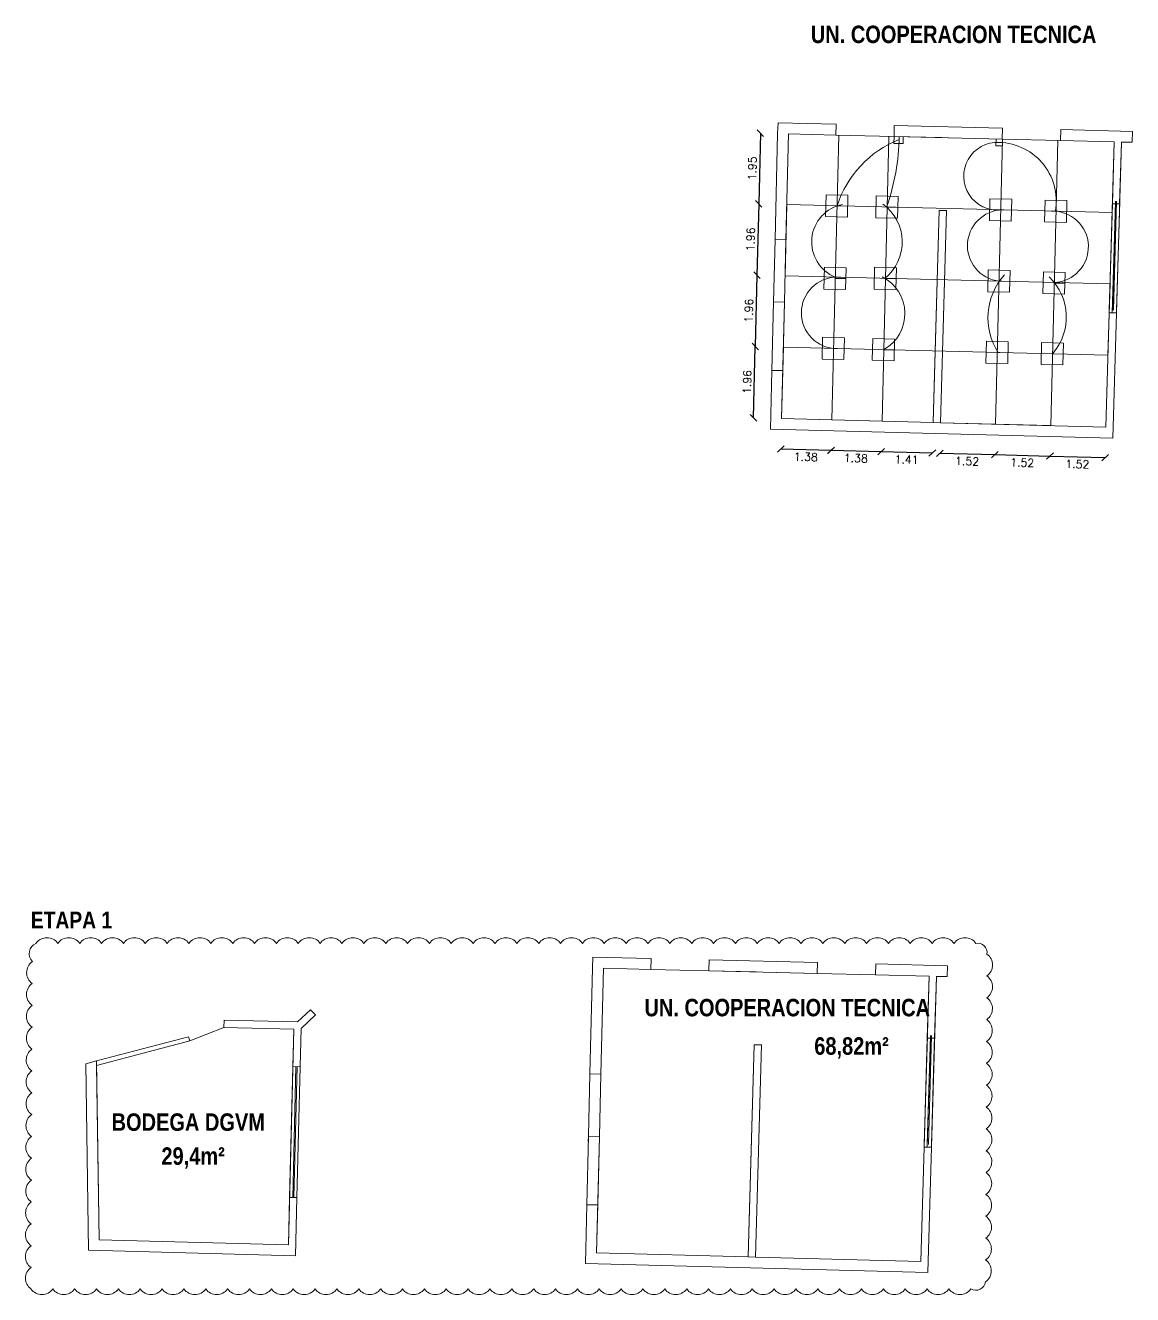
# Model space of a CAD drawing. Header units: millimetres. Extents: x -11418 to -10492, y 10656 to 11360.
# Drawn here: x -10682.7 to -10652.27, y 11324.38 to 11359.27 of the extents above; entities that cross this region are included whole.
import ezdxf

# ---------------------------------------------------------------- set-up
doc = ezdxf.new("R2010")
doc.units = ezdxf.units.MM
doc.layers.get('0').update_dxf_attribs({"lineweight": 0})
for name, color, linetype, lineweight in [('0 RECINTOS SUBUTILIZADOS', 60, 'Continuous', 18), ('0_ id salas de clases', 7, 'Continuous', 9), ('0_ muros', 7, 'Continuous', 20), ('0_ muros 2', 7, 'Continuous', 9), ('0_ tabiques', 7, 'Continuous', 9), ('0_ ventanas', 250, 'Continuous', 0)]:
    doc.layers.add(name, color=color, linetype=linetype, lineweight=lineweight)
doc.styles.add('PATO', font='romans.shx', dxfattribs={"height": 0.22})
doc.styles.get("Standard").update_dxf_attribs({"font": 'romans.shx'})
doc.linetypes.add('BATTING', pattern='A,0.00254,-2.54,[134,ltypeshp.shx,S=2.54,R=0,X=-2.54,Y=0],-5.08,[134,ltypeshp.shx,S=2.54,R=180,X=2.54,Y=0],-2.54', length=10.16254)
doc.dimstyles.get("Standard").update_dxf_attribs({"dimtxt": 0.22, "dimasz": 0.18, "dimexe": 0.18, "dimexo": 0.0625, "dimgap": 0.09, "dimtad": 2, "dimzin": 0, "dimdsep": 46, "dimtxsty": 'Standard', "dimblk": 'OBLIQUE', "dimcen": 0.09, "dimse1": 1, "dimse2": 1, "dimadec": 0, "dimazin": 0, "dimtfac": 1, "dimtofl": 0, "dimtmove": 0, "dimatfit": 3, "dimfxl": 1, "dimtolj": 1, "dimtzin": 0, "dimarcsym": 0})

# ---------------------------------------------------------------- blocks, each defined once
blk = doc.blocks.new('_Oblique')
at = {"color": 0, "linetype": 'ByBlock', "lineweight": -2}
blk.add_line((-0.5, -0.5), (0.5, 0.5), dxfattribs=at)
blk = doc.blocks.new('*D80')
at = {"color": 0, "lineweight": -2, "transparency": 16777216}
blk.add_line((-10662.495, 11356.31), (-10662.543, 11354.365), dxfattribs=at)
at = {"color": 0, "linetype": 'BATTING', "lineweight": -2, "transparency": 16777216, "xscale": 0.18, "yscale": 0.18, "zscale": 0.18}
for p, rotation in [((-10662.495, 11356.31), 88.60328260798539), ((-10662.543, 11354.365), 268.6032826079854)]:
    blk.add_blockref('_Oblique', p, dxfattribs=dict(at, rotation=rotation))
at = {"color": 0, "linetype": 'BATTING', "transparency": 16777216, "insert": (-10662.719, 11355.342), "char_height": 0.22, "attachment_point": 5, "rotation": 88.6033}
blk.add_mtext('\\A1;1.95', dxfattribs=at)
blk = doc.blocks.new('*D81')
at = {"color": 0, "lineweight": -2, "transparency": 16777216}
blk.add_line((-10662.543, 11354.365), (-10662.591, 11352.405), dxfattribs=at)
at = {"color": 0, "linetype": 'BATTING', "lineweight": -2, "transparency": 16777216, "xscale": 0.18, "yscale": 0.18, "zscale": 0.18}
for p, rotation in [((-10662.543, 11354.365), 88.60328260801288), ((-10662.591, 11352.405), 268.6032826080128)]:
    blk.add_blockref('_Oblique', p, dxfattribs=dict(at, rotation=rotation))
at = {"color": 0, "linetype": 'BATTING', "transparency": 16777216, "insert": (-10662.767, 11353.39), "char_height": 0.22, "attachment_point": 5, "rotation": 88.6033}
blk.add_mtext('\\A1;1.96', dxfattribs=at)
blk = doc.blocks.new('*D82')
at = {"color": 0, "lineweight": -2, "transparency": 16777216}
blk.add_line((-10662.591, 11352.405), (-10662.638, 11350.446), dxfattribs=at)
at = {"color": 0, "linetype": 'BATTING', "lineweight": -2, "transparency": 16777216, "xscale": 0.18, "yscale": 0.18, "zscale": 0.18}
for p, rotation in [((-10662.591, 11352.405), 88.60328260789395), ((-10662.638, 11350.446), 268.603282607894)]:
    blk.add_blockref('_Oblique', p, dxfattribs=dict(at, rotation=rotation))
at = {"color": 0, "linetype": 'BATTING', "transparency": 16777216, "insert": (-10662.814, 11351.43), "char_height": 0.22, "attachment_point": 5, "rotation": 88.6033}
blk.add_mtext('\\A1;1.96', dxfattribs=at)
blk = doc.blocks.new('*D83')
at = {"color": 0, "lineweight": -2, "transparency": 16777216}
blk.add_line((-10662.686, 11348.486), (-10662.638, 11350.446), dxfattribs=at)
at = {"color": 0, "linetype": 'BATTING', "lineweight": -2, "transparency": 16777216, "xscale": 0.18, "yscale": 0.18, "zscale": 0.18}
for p, rotation in [((-10662.638, 11350.446), 88.60328260822546), ((-10662.686, 11348.486), 268.6032826082255)]:
    blk.add_blockref('_Oblique', p, dxfattribs=dict(at, rotation=rotation))
at = {"color": 0, "linetype": 'BATTING', "transparency": 16777216, "insert": (-10662.862, 11349.471), "char_height": 0.22, "attachment_point": 5, "rotation": 88.6033}
blk.add_mtext('\\A1;1.96', dxfattribs=at)
blk = doc.blocks.new('*D84')
at = {"color": 0, "lineweight": -2, "transparency": 16777216}
blk.add_line((-10661.934, 11347.629), (-10660.554, 11347.595), dxfattribs=at)
at = {"color": 0, "linetype": 'BATTING', "lineweight": -2, "transparency": 16777216, "xscale": 0.18, "yscale": 0.18, "zscale": 0.18}
for p, rotation in [((-10661.934, 11347.629), 178.6032826081103), ((-10660.554, 11347.595), 358.6032826081102)]:
    blk.add_blockref('_Oblique', p, dxfattribs=dict(at, rotation=rotation))
at = {"color": 0, "linetype": 'BATTING', "transparency": 16777216, "insert": (-10661.249, 11347.412), "char_height": 0.22, "attachment_point": 5, "rotation": 358.6033}
blk.add_mtext('\\A1;1.38', dxfattribs=at)
blk = doc.blocks.new('*D85')
at = {"color": 0, "lineweight": -2, "transparency": 16777216}
blk.add_line((-10660.557, 11347.595), (-10659.178, 11347.557), dxfattribs=at)
at = {"color": 0, "linetype": 'BATTING', "lineweight": -2, "transparency": 16777216, "xscale": 0.18, "yscale": 0.18, "zscale": 0.18}
for p, rotation in [((-10660.557, 11347.595), 178.4269670162568), ((-10659.178, 11347.557), 358.4269670162568)]:
    blk.add_blockref('_Oblique', p, dxfattribs=dict(at, rotation=rotation))
at = {"color": 0, "linetype": 'BATTING', "transparency": 16777216, "insert": (-10659.873, 11347.376), "char_height": 0.22, "attachment_point": 5, "rotation": 358.427}
blk.add_mtext('\\A1;1.38', dxfattribs=at)
blk = doc.blocks.new('*D86')
at = {"color": 0, "lineweight": -2, "transparency": 16777216}
blk.add_line((-10659.178, 11347.557), (-10657.772, 11347.519), dxfattribs=at)
at = {"color": 0, "linetype": 'BATTING', "lineweight": -2, "transparency": 16777216, "xscale": 0.18, "yscale": 0.18, "zscale": 0.18}
for p, rotation in [((-10659.178, 11347.557), 178.4269670162533), ((-10657.772, 11347.519), 358.4269670162533)]:
    blk.add_blockref('_Oblique', p, dxfattribs=dict(at, rotation=rotation))
at = {"color": 0, "linetype": 'BATTING', "transparency": 16777216, "insert": (-10658.48, 11347.338), "char_height": 0.22, "attachment_point": 5, "rotation": 358.427}
blk.add_mtext('\\A1;1.41', dxfattribs=at)
blk = doc.blocks.new('*D87')
at = {"color": 0, "lineweight": -2, "transparency": 16777216}
blk.add_line((-10657.569, 11347.513), (-10656.053, 11347.473), dxfattribs=at)
at = {"color": 0, "linetype": 'BATTING', "lineweight": -2, "transparency": 16777216, "xscale": 0.18, "yscale": 0.18, "zscale": 0.18}
for p, rotation in [((-10657.569, 11347.513), 178.4853708769448), ((-10656.053, 11347.473), 358.4853708769448)]:
    blk.add_blockref('_Oblique', p, dxfattribs=dict(at, rotation=rotation))
at = {"color": 0, "linetype": 'BATTING', "transparency": 16777216, "insert": (-10656.816, 11347.293), "char_height": 0.22, "attachment_point": 5, "rotation": 358.4854}
blk.add_mtext('\\A1;1.52', dxfattribs=at)
blk = doc.blocks.new('*D88')
at = {"color": 0, "lineweight": -2, "transparency": 16777216}
blk.add_line((-10656.053, 11347.473), (-10654.538, 11347.433), dxfattribs=at)
at = {"color": 0, "linetype": 'BATTING', "lineweight": -2, "transparency": 16777216, "xscale": 0.18, "yscale": 0.18, "zscale": 0.18}
for p, rotation in [((-10656.053, 11347.473), 178.485370876876), ((-10654.538, 11347.433), 358.4853708768761)]:
    blk.add_blockref('_Oblique', p, dxfattribs=dict(at, rotation=rotation))
at = {"color": 0, "linetype": 'BATTING', "transparency": 16777216, "insert": (-10655.301, 11347.253), "char_height": 0.22, "attachment_point": 5, "rotation": 358.4854}
blk.add_mtext('\\A1;1.52', dxfattribs=at)
blk = doc.blocks.new('*D89')
at = {"color": 0, "lineweight": -2, "transparency": 16777216}
blk.add_line((-10654.538, 11347.433), (-10653.023, 11347.393), dxfattribs=at)
at = {"color": 0, "linetype": 'BATTING', "lineweight": -2, "transparency": 16777216, "xscale": 0.18, "yscale": 0.18, "zscale": 0.18}
for p, rotation in [((-10654.538, 11347.433), 178.4853708769411), ((-10653.023, 11347.393), 358.485370876941)]:
    blk.add_blockref('_Oblique', p, dxfattribs=dict(at, rotation=rotation))
at = {"color": 0, "linetype": 'BATTING', "transparency": 16777216, "insert": (-10653.786, 11347.213), "char_height": 0.22, "attachment_point": 5, "rotation": 358.4854}
blk.add_mtext('\\A1;1.52', dxfattribs=at)

msp = doc.modelspace()

# ---------------------------------------------------------------- linework, layer by layer
at = {"color": 3, "linetype": 'BATTING'}
for p, q in [((-10660.534, 11348.434), (-10660.343, 11356.257)), ((-10659.154, 11348.396), (-10658.964, 11356.223)), ((-10658.823, 11356.22), (-10658.828, 11356.028)), ((-10658.573, 11356.028), (-10658.573, 11356.214)), ((-10656.031, 11348.312), (-10655.84, 11356.147)), ((-10656.025, 11355.963), (-10656.021, 11356.152)), ((-10655.84, 11356.147), (-10655.845, 11355.959)), ((-10658.828, 11356.028), (-10658.573, 11356.028)), ((-10655.845, 11355.959), (-10656.025, 11355.963)), ((-10654.516, 11348.272), (-10654.325, 11356.11)), ((-10660.691, 11354.619), (-10660.705, 11354.02)), ((-10660.091, 11354.605), (-10660.691, 11354.619)), ((-10660.105, 11354.005), (-10660.091, 11354.605)), ((-10659.311, 11354.586), (-10659.326, 11353.986)), ((-10658.711, 11354.571), (-10659.311, 11354.586)), ((-10658.726, 11353.971), (-10658.711, 11354.571)), ((-10656.187, 11354.51), (-10656.202, 11353.91)), ((-10655.588, 11354.495), (-10656.187, 11354.51)), ((-10655.602, 11353.895), (-10655.588, 11354.495)), ((-10654.672, 11354.473), (-10654.687, 11353.873)), ((-10654.072, 11354.458), (-10654.672, 11354.473)), ((-10654.087, 11353.858), (-10654.072, 11354.458)), ((-10661.818, 11352.386), (-10661.77, 11354.346)), ((-10661.77, 11354.346), (-10652.822, 11354.128)), ((-10660.391, 11354.31), (-10660.091, 11354.305)), ((-10659.011, 11354.276), (-10658.711, 11354.271)), ((-10655.888, 11354.2), (-10655.588, 11354.195)), ((-10654.372, 11354.163), (-10654.072, 11354.158)), ((-10660.705, 11354.02), (-10660.105, 11354.005)), ((-10659.326, 11353.986), (-10658.726, 11353.971)), ((-10656.202, 11353.91), (-10655.602, 11353.895)), ((-10654.687, 11353.873), (-10654.087, 11353.858)), ((-10652.887, 11352.169), (-10661.818, 11352.386)), ((-10660.739, 11352.626), (-10660.754, 11352.027)), ((-10660.139, 11352.612), (-10660.739, 11352.626)), ((-10660.439, 11352.317), (-10660.139, 11352.312)), ((-10660.154, 11352.012), (-10660.139, 11352.612)), ((-10659.359, 11352.626), (-10659.373, 11352.027)), ((-10658.759, 11352.612), (-10659.359, 11352.626)), ((-10659.059, 11352.317), (-10658.759, 11352.312)), ((-10658.774, 11352.012), (-10658.759, 11352.612)), ((-10656.235, 11352.55), (-10656.25, 11351.95)), ((-10655.635, 11352.536), (-10656.235, 11352.55)), ((-10655.65, 11351.936), (-10655.635, 11352.536)), ((-10654.72, 11352.498), (-10654.735, 11351.899)), ((-10654.12, 11352.484), (-10654.72, 11352.498)), ((-10654.135, 11351.884), (-10654.12, 11352.484)), ((-10660.754, 11352.027), (-10660.154, 11352.012)), ((-10659.373, 11352.027), (-10658.774, 11352.012)), ((-10656.25, 11351.95), (-10655.65, 11351.936)), ((-10655.935, 11352.24), (-10655.635, 11352.236)), ((-10654.42, 11352.189), (-10654.12, 11352.184)), ((-10652.944, 11350.209), (-10652.887, 11352.169)), ((-10654.735, 11351.899), (-10654.135, 11351.884)), ((-10660.786, 11350.701), (-10660.801, 11350.101)), ((-10660.186, 11350.686), (-10660.786, 11350.701)), ((-10660.201, 11350.086), (-10660.186, 11350.686)), ((-10659.407, 11350.667), (-10659.421, 11350.067)), ((-10658.807, 11350.652), (-10659.407, 11350.667)), ((-10658.821, 11350.052), (-10658.807, 11350.652)), ((-10656.283, 11350.591), (-10656.298, 11349.991)), ((-10655.683, 11350.576), (-10656.283, 11350.591)), ((-10655.698, 11349.976), (-10655.683, 11350.576)), ((-10654.767, 11350.554), (-10654.782, 11349.954)), ((-10654.168, 11350.539), (-10654.767, 11350.554)), ((-10654.182, 11349.939), (-10654.168, 11350.539)), ((-10661.914, 11348.468), (-10661.866, 11350.427)), ((-10661.866, 11350.427), (-10652.944, 11350.209)), ((-10660.486, 11350.391), (-10660.186, 11350.386)), ((-10659.107, 11350.357), (-10658.807, 11350.352)), ((-10655.983, 11350.281), (-10655.683, 11350.276)), ((-10654.468, 11350.244), (-10654.168, 11350.239)), ((-10660.801, 11350.101), (-10660.201, 11350.086)), ((-10659.421, 11350.067), (-10658.821, 11350.052)), ((-10656.298, 11349.991), (-10655.698, 11349.976)), ((-10654.782, 11349.954), (-10654.182, 11349.939)), ((-10661.914, 11348.468), (-10660.534, 11348.434)), ((-10660.534, 11348.434), (-10659.154, 11348.396)), ((-10657.547, 11348.352), (-10656.031, 11348.312)), ((-10656.031, 11348.312), (-10654.516, 11348.272))]:
    msp.add_line(p, q, dxfattribs=at)
at = {"color": 0, "linetype": 'BATTING'}
for points in [[(-10662.139, 11351.524), (-10662.135, 11351.674), (-10662.094, 11353.39), (-10662.023, 11356.298), (-10662.012, 11356.598)], [(-10652.71, 11351.37), (-10652.575, 11356.068), (-10652.579, 11356.068)], [(-10667.226, 11328.585), (-10667.222, 11328.735), (-10667.18, 11330.452), (-10667.109, 11333.359), (-10667.099, 11333.659)], [(-10657.797, 11328.431), (-10657.661, 11333.129), (-10657.666, 11333.129)]]:
    msp.add_lwpolyline(points, dxfattribs=at)
at = {"color": 4, "linetype": 'BATTING'}
for points in [[(-10661.794, 11353.383), (-10661.836, 11351.666), (-10661.914, 11348.468), (-10657.749, 11348.357), (-10657.581, 11354.189), (-10657.38, 11354.183), (-10657.547, 11348.352), (-10653.001, 11348.232), (-10652.775, 11356.073), (-10654.249, 11356.109), (-10655.849, 11356.148), (-10658.823, 11356.22), (-10660.423, 11356.259), (-10661.723, 11356.291), (-10661.794, 11353.383)], [(-10666.88, 11330.445), (-10666.922, 11328.728), (-10667, 11325.529), (-10662.835, 11325.419), (-10662.667, 11331.251), (-10662.467, 11331.245), (-10662.633, 11325.413), (-10658.087, 11325.293), (-10657.861, 11333.134), (-10659.336, 11333.17), (-10660.935, 11333.209), (-10663.91, 11333.281), (-10665.509, 11333.32), (-10666.809, 11333.352), (-10666.88, 11330.445)], [(-10680.665, 11325.89), (-10675.467, 11325.753), (-10675.322, 11331.681), (-10677.24, 11331.728), (-10678.182, 11331.355), (-10680.739, 11330.681), (-10680.665, 11325.89)]]:
    msp.add_lwpolyline(points, dxfattribs=at)
msp.add_lwpolyline([(-10682.544, 11324.536, 0.520567), (-10681.944, 11324.536, 0.520567), (-10681.343, 11324.536, 0.520567), (-10680.742, 11324.536, 0.520567), (-10680.142, 11324.536, 0.520567), (-10679.541, 11324.536, 0.520567), (-10678.94, 11324.536, 0.520567), (-10678.34, 11324.536, 0.520567), (-10677.739, 11324.536, 0.520567), (-10677.138, 11324.536, 0.520567), (-10676.537, 11324.536, 0.520567), (-10675.937, 11324.536, 0.520567), (-10675.336, 11324.536, 0.520567), (-10674.735, 11324.536, 0.520567), (-10674.135, 11324.536, 0.520567), (-10673.534, 11324.536, 0.520567), (-10672.933, 11324.536, 0.520567), (-10672.333, 11324.536, 0.520567), (-10671.732, 11324.536, 0.520567), (-10671.131, 11324.536, 0.520567), (-10670.53, 11324.536, 0.520567), (-10669.93, 11324.536, 0.520567), (-10669.329, 11324.536, 0.520567), (-10668.728, 11324.536, 0.520567), (-10668.128, 11324.536, 0.520567), (-10667.527, 11324.536, 0.520567), (-10666.926, 11324.536, 0.520567), (-10666.326, 11324.536, 0.520567), (-10665.725, 11324.536, 0.520567), (-10665.124, 11324.536, 0.520567), (-10664.523, 11324.536, 0.520567), (-10663.923, 11324.536, 0.520567), (-10663.322, 11324.536, 0.520567), (-10662.721, 11324.536, 0.520567), (-10662.121, 11324.536, 0.520567), (-10661.52, 11324.536, 0.520567), (-10660.919, 11324.536, 0.520567), (-10660.319, 11324.536, 0.520567), (-10659.718, 11324.536, 0.520567), (-10659.117, 11324.536, 0.520567), (-10658.516, 11324.536, 0.520567), (-10657.916, 11324.536, 0.520567), (-10657.315, 11324.536, 0.520567), (-10656.714, 11324.536, 0.520567), (-10656.308, 11324.732, 0.520567), (-10656.306, 11325.333, 0.520567), (-10656.303, 11325.934, 0.520567), (-10656.301, 11326.534, 0.520567), (-10656.298, 11327.135, 0.520567), (-10656.296, 11327.736, 0.520567), (-10656.293, 11328.336, 0.520567), (-10656.291, 11328.937, 0.520567), (-10656.288, 11329.538, 0.520567), (-10656.285, 11330.138, 0.520567), (-10656.283, 11330.739, 0.520567), (-10656.28, 11331.34, 0.520567), (-10656.278, 11331.94, 0.520567), (-10656.275, 11332.541, 0.520567), (-10656.273, 11333.142, 0.520567), (-10656.27, 11333.743, 0.520567), (-10656.575, 11334.037, 0.520567), (-10657.176, 11334.037, 0.520567), (-10657.777, 11334.037, 0.520567), (-10658.378, 11334.037, 0.520567), (-10658.978, 11334.037, 0.520567), (-10659.579, 11334.037, 0.520567), (-10660.18, 11334.037, 0.520567), (-10660.78, 11334.037, 0.520567), (-10661.381, 11334.037, 0.520567), (-10661.982, 11334.037, 0.520567), (-10662.582, 11334.037, 0.520567), (-10663.183, 11334.037, 0.520567), (-10663.784, 11334.037, 0.520567), (-10664.385, 11334.037, 0.520567), (-10664.985, 11334.037, 0.520567), (-10665.586, 11334.037, 0.520567), (-10666.187, 11334.037, 0.520567), (-10666.787, 11334.037, 0.520567), (-10667.388, 11334.037, 0.520567), (-10667.989, 11334.037, 0.520567), (-10668.589, 11334.037, 0.520567), (-10669.19, 11334.037, 0.520567), (-10669.791, 11334.037, 0.520567), (-10670.392, 11334.037, 0.520567), (-10670.992, 11334.037, 0.520567), (-10671.593, 11334.037, 0.520567), (-10672.194, 11334.037, 0.520567), (-10672.794, 11334.037, 0.520567), (-10673.395, 11334.037, 0.520567), (-10673.996, 11334.037, 0.520567), (-10674.596, 11334.037, 0.520567), (-10675.197, 11334.037, 0.520567), (-10675.798, 11334.037, 0.520567), (-10676.399, 11334.037, 0.520567), (-10676.999, 11334.037, 0.520567), (-10677.6, 11334.037, 0.520567), (-10678.201, 11334.037, 0.520567), (-10678.801, 11334.037, 0.520567), (-10679.402, 11334.037, 0.520567), (-10680.003, 11334.037, 0.520567), (-10680.603, 11334.037, 0.520567), (-10681.204, 11334.037, 0.520567), (-10681.805, 11334.037, 0.520567), (-10682.406, 11334.037, 0.520567), (-10682.506, 11333.534, 0.520567), (-10682.509, 11332.934, 0.520567), (-10682.511, 11332.333, 0.520567), (-10682.514, 11331.732, 0.520567), (-10682.516, 11331.132, 0.520567), (-10682.519, 11330.531, 0.520567), (-10682.522, 11329.93, 0.520567), (-10682.524, 11329.33, 0.520567), (-10682.527, 11328.729, 0.520567), (-10682.529, 11328.128, 0.520567), (-10682.532, 11327.527, 0.520567), (-10682.534, 11326.927, 0.520567), (-10682.537, 11326.326, 0.520567), (-10682.539, 11325.725, 0.520567), (-10682.542, 11325.125, 0.520567)], format="xyb", close=True, dxfattribs=at)
at = {"color": 30, "linetype": 'BATTING', "true_color": 0xf26722}
for centre, radius, start, end in [((-10657.571, 11353.392), 2.966, 112.0363, 161.9305), ((-10664.939, 11356.331), 6.258, 340.8533, 358.9479), ((-10655.979, 11355.128), 0.93, 87.2883, 275.6447), ((-10655.979, 11354.444), 1.614, 350.2896, 91.5625), ((-10660.036, 11353.323), 1.051, 101.2321, 247.4828), ((-10659.887, 11353.32), 1.288, 309.081, 53.8702), ((-10655.824, 11353.22), 0.983, 84.9531, 264.0104), ((-10654.465, 11353.187), 0.982, 272.6605, 91.7297), ((-10660.388, 11351.371), 0.983, 84.2518, 264.2518), ((-10659.658, 11351.349), 1.132, 299.1307, 63.3949), ((-10654.491, 11351.239), 1.752, 137.937, 213.0656), ((-10655.628, 11351.255), 1.538, 319.014, 46.0325)]:
    msp.add_arc(centre, radius, start, end, dxfattribs=at)
at = {"layer": '0 RECINTOS SUBUTILIZADOS'}
for points in [[(-10657.523, 11356.188), (-10658.823, 11356.22)], [(-10661.836, 11351.666), (-10661.914, 11348.468), (-10657.749, 11348.357), (-10657.72, 11349.357), (-10657.72, 11349.357), (-10657.72, 11349.357), (-10657.72, 11349.357), (-10657.581, 11354.189)], [(-10662.61, 11333.25), (-10663.91, 11333.281)], [(-10666.922, 11328.728), (-10667, 11325.529), (-10662.835, 11325.419), (-10662.807, 11326.418), (-10662.807, 11326.418), (-10662.807, 11326.418), (-10662.807, 11326.418), (-10662.667, 11331.251)]]:
    msp.add_lwpolyline(points, dxfattribs=at)
at = {"layer": '0_ muros'}
for points in [[(-10662.012, 11356.598), (-10660.415, 11356.559), (-10660.423, 11356.259), (-10661.723, 11356.291), (-10661.794, 11353.383), (-10662.094, 11353.39), (-10662.023, 11356.298)], [(-10657.323, 11356.183), (-10657.323, 11356.183), (-10655.849, 11356.148), (-10655.841, 11356.447), (-10658.816, 11356.52), (-10658.823, 11356.22), (-10657.523, 11356.188)], [(-10657.581, 11354.189), (-10657.749, 11348.357), (-10657.547, 11348.352), (-10657.38, 11354.183), (-10657.581, 11354.189)], [(-10652.809, 11347.927), (-10662.221, 11348.176), (-10662.181, 11349.791), (-10661.881, 11349.784), (-10661.914, 11348.468), (-10657.749, 11348.357), (-10657.749, 11348.357), (-10657.547, 11348.352), (-10657.547, 11348.352), (-10653.001, 11348.232), (-10652.91, 11351.374), (-10652.71, 11351.37), (-10652.809, 11347.927)], [(-10667.099, 11333.659), (-10665.502, 11333.62), (-10665.509, 11333.32), (-10666.809, 11333.352), (-10666.88, 11330.445), (-10667.18, 11330.452), (-10667.109, 11333.359)], [(-10662.41, 11333.244), (-10662.41, 11333.245), (-10660.935, 11333.209), (-10660.928, 11333.509), (-10663.902, 11333.581), (-10663.91, 11333.281), (-10662.61, 11333.25)], [(-10662.667, 11331.251), (-10662.835, 11325.419), (-10662.633, 11325.413), (-10662.467, 11331.245), (-10662.668, 11331.251)], [(-10657.896, 11324.988), (-10667.307, 11325.237), (-10667.268, 11326.853), (-10666.968, 11326.846), (-10667, 11325.529), (-10662.835, 11325.419), (-10662.835, 11325.419), (-10662.633, 11325.413), (-10662.633, 11325.413), (-10658.087, 11325.293), (-10657.996, 11328.436), (-10657.797, 11328.431), (-10657.896, 11324.988)]]:
    msp.add_lwpolyline(points, dxfattribs=at)
for points in [[(-10652.624, 11354.368), (-10652.824, 11354.373), (-10652.775, 11356.073), (-10654.249, 11356.109), (-10654.242, 11356.408), (-10652.267, 11356.36), (-10652.275, 11356.06), (-10652.575, 11356.068)], [(-10657.71, 11331.43), (-10657.91, 11331.435), (-10657.861, 11333.134), (-10659.336, 11333.17), (-10659.328, 11333.47), (-10657.354, 11333.422), (-10657.361, 11333.122), (-10657.661, 11333.129)], [(-10677.24, 11331.728), (-10675.322, 11331.681), (-10675.347, 11330.651), (-10675.147, 11330.646), (-10675.122, 11331.693), (-10674.724, 11332.072), (-10674.865, 11332.214), (-10675.217, 11331.878), (-10677.235, 11331.928)], [(-10680.96, 11325.598), (-10681.04, 11330.725), (-10680.741, 11330.804), (-10680.665, 11325.89), (-10675.467, 11325.753), (-10675.435, 11327.052), (-10675.235, 11327.047), (-10675.274, 11325.448)]]:
    msp.add_lwpolyline(points, close=True, dxfattribs=at)
at = {"layer": '0_ muros 2'}
for p, q in [((-10652.822, 11354.445), (-10652.908, 11351.446)), ((-10652.708, 11351.441), (-10652.622, 11354.44)), ((-10652.824, 11354.373), (-10652.91, 11351.374)), ((-10662.135, 11351.674), (-10662.181, 11349.791)), ((-10662.135, 11351.674), (-10661.836, 11351.666)), ((-10661.836, 11351.666), (-10661.881, 11349.784)), ((-10657.91, 11331.435), (-10657.996, 11328.436)), ((-10657.908, 11331.506), (-10657.995, 11328.507)), ((-10657.795, 11328.503), (-10657.708, 11331.501)), ((-10675.435, 11327.052), (-10675.347, 11330.651)), ((-10675.147, 11330.646), (-10675.235, 11327.047)), ((-10667.222, 11328.735), (-10667.268, 11326.853)), ((-10667.222, 11328.735), (-10666.922, 11328.728)), ((-10666.922, 11328.728), (-10666.968, 11326.846))]:
    msp.add_line(p, q, dxfattribs=at)
for points in [[(-10662.145, 11351.674), (-10662.135, 11351.674)], [(-10667.231, 11328.735), (-10667.222, 11328.735)]]:
    msp.add_lwpolyline(points, dxfattribs=at)
at = {"layer": '0_ tabiques'}
for points in [[(-10680.741, 11330.804), (-10678.212, 11331.471)], [(-10680.739, 11330.681), (-10678.182, 11331.355)], [(-10678.182, 11331.355), (-10678.212, 11331.471)]]:
    msp.add_lwpolyline(points, dxfattribs=at)
at = {"layer": '0_ ventanas'}
for p, q in [((-10652.737, 11354.442), (-10652.823, 11351.444)), ((-10652.793, 11351.444), (-10652.707, 11354.442)), ((-10652.739, 11354.371), (-10652.825, 11351.372)), ((-10657.825, 11331.432), (-10657.911, 11328.433)), ((-10657.823, 11331.504), (-10657.91, 11328.505)), ((-10657.88, 11328.505), (-10657.793, 11331.504)), ((-10675.35, 11327.05), (-10675.262, 11330.649)), ((-10675.232, 11330.648), (-10675.32, 11327.049))]:
    msp.add_line(p, q, dxfattribs=at)

# ---------------------------------------------------------------- texts
at = {"layer": '0_ id salas de clases', "attachment_point": 1, "style": 'PATO'}
for s, insert, char_height, width in [('{\\fSwis721 Cn BT|b1|i0|c0|p34;UN. COOPERACION TECNICA}', (-10661.111, 11359.268), 0.48, 7.44289), ('{\\fSwis721 Cn BT|b1|i0|c0|p34;ETAPA 1}', (-10682.549, 11334.909), 0.46246, 3.67879), ('{\\fSwis721 Cn BT|b1|i0|c0|p34;UN. COOPERACION TECNICA}', (-10665.683, 11332.511), 0.48, 7.44289), ('{\\fSwis721 Cn BT|b1|i0|c0|p34;68,82m²}', (-10661.017, 11331.455), 0.48, 5.84341), ('{\\fSwis721 Cn BT|b1|i0|c0|p34;BODEGA DGVM}', (-10680.328, 11329.363), 0.48, 7.44289), ('{\\fSwis721 Cn BT|b1|i0|c0|p34;29,4m²}', (-10678.959, 11328.429), 0.48, 5.84341)]:
    msp.add_mtext(s, dxfattribs=dict(at, insert=insert, char_height=char_height, width=width))

# ---------------------------------------------------------------- dimensions: what is measured, and where the dimension line sits
at = {"color": 3, "linetype": 'BATTING'}
for p1, p2, distance, picture, middle in [((-10661.723, 11356.291), (-10661.77, 11354.346), -0.773, '*D80', (-10662.719, 11355.342)), ((-10661.77, 11354.346), (-10661.818, 11352.386), -0.773, '*D81', (-10662.767, 11353.39)), ((-10661.818, 11352.386), (-10661.866, 11350.427), -0.773, '*D82', (-10662.814, 11351.43)), ((-10661.914, 11348.468), (-10661.866, 11350.427), 0.773, '*D83', (-10662.862, 11349.471)), ((-10661.914, 11348.468), (-10660.534, 11348.434), -0.839, '*D84', (-10661.249, 11347.412)), ((-10660.534, 11348.434), (-10659.154, 11348.396), -0.839, '*D85', (-10659.873, 11347.376)), ((-10659.154, 11348.396), (-10657.749, 11348.357), -0.839, '*D86', (-10658.48, 11347.338)), ((-10657.547, 11348.352), (-10656.031, 11348.312), -0.839, '*D87', (-10656.816, 11347.293)), ((-10656.031, 11348.312), (-10654.516, 11348.272), -0.839, '*D88', (-10655.301, 11347.253)), ((-10654.516, 11348.272), (-10653.001, 11348.232), -0.839, '*D89', (-10653.786, 11347.213))]:
    dim = msp.add_aligned_dim(p1=p1, p2=p2, distance=distance, dimstyle='Standard', override={"dimfxl": 1.25}, dxfattribs=at)
    dim.commit()
    dim.dimension.update_dxf_attribs({"geometry": picture, "text_midpoint": middle})

doc.saveas('drawing.dxf')
